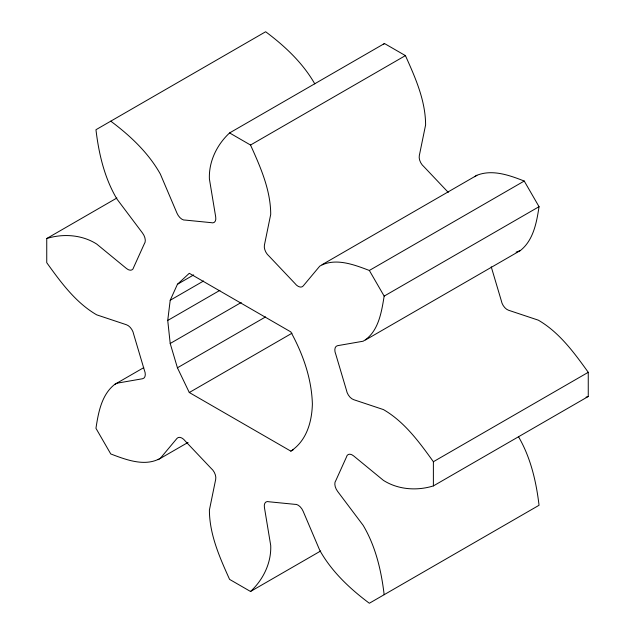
<?xml version="1.0" encoding="UTF-8"?>
<svg xmlns="http://www.w3.org/2000/svg" width="635" height="635" viewBox="0 0 635 635"><rect width="100%" height="100%" fill="white"/><g stroke="black" fill="none" stroke-linecap="round" stroke-linejoin="round"><path stroke-width="0.95" d="M110.768 121.166C130.175 135.66 148.423 152.765 160.353 174.085L176.975 213.162A8.596 4.961 60 0 0 185.38 220.099L211.034 222.639A8.596 4.961 60 0 0 215.702 216.995L209.399 178.943C208.669 161.552 216.964 144.613 229.584 132.937L250.531 145.034C260.382 166.886 270.661 189.936 270.716 214.344L264.414 245.126A8.596 4.961 60 0 0 269.089 256.151L294.743 283.242A8.596 4.961 60 0 0 303.149 286.012L319.77 266.128C335.201 257.318 354.147 264.716 369.348 270.462L384.159 296.116C381.54 312.15 378.468 332.256 363.125 341.225L337.598 345.67A8.596 4.961 60 0 0 335.796 354.338L346.416 390.096A8.596 4.961 60 0 0 353.639 399.661L383.445 409.591C404.558 421.838 419.378 442.27 433.38 461.724L433.38 485.918C416.957 491.014 398.137 489.728 383.445 480.393L353.639 455.906A8.596 4.961 60 0 0 346.416 457.136L335.796 480.624A8.596 4.961 60 0 0 337.598 491.371L363.125 525.296C375.626 546.29 381.31 570.643 384.159 594.701M322.016 264.708L476.901 175.292C492.427 169.085 509.54 175.3 524.232 181.038L539.044 206.692C536.67 222.282 533.495 240.213 520.359 250.555L365.474 339.979M167.735 320.453L170.204 300.26L177.427 284.29L189.293 273.288L290.822 331.907C302.982 354.124 311.61 378.452 312.38 403.963C311.912 421.878 306.586 440.785 290.822 451.136L189.293 392.517L177.427 367.8L170.204 343.495L167.735 320.453L219.932 290.322M383.342 44.561L384.469 43.521L405.416 55.61C415.266 77.47 425.545 100.513 425.601 124.928L419.298 155.702A8.596 4.961 60 0 0 423.966 166.735L448.27 192.389M143.74 367.641L114.641 384.445C101.505 394.787 98.33 412.718 95.956 428.308L110.768 453.961C125.968 459.708 144.915 467.106 160.353 458.295L176.975 438.412A8.596 4.961 60 0 1 185.38 441.182L211.034 468.265A8.596 4.961 60 0 1 215.702 479.298L209.399 510.072C209.455 534.487 219.734 557.53 229.584 579.39L250.531 591.479C263.16 579.811 271.455 562.864 270.716 545.473L264.414 507.421A8.596 4.961 60 0 1 269.089 501.785L294.743 504.325A8.596 4.961 60 0 1 303.149 511.254L319.77 550.331C331.7 571.659 349.941 588.756 369.348 603.25L539.044 505.277C536.234 481.52 530.646 457.502 518.477 436.674M474.647 176.705L476.901 175.292M114.641 384.445L116.999 383.199L142.526 378.746A8.596 4.961 60 0 0 144.328 370.078L133.699 334.32A8.596 4.961 60 0 0 126.484 324.763L96.679 314.833C75.565 302.577 60.746 282.146 46.744 262.692L46.744 238.506L116.911 197.993M229.584 132.937L384.469 43.521M250.531 145.034L405.416 55.61M177.427 284.29L193.683 274.907M170.204 300.26L203.573 280.995M170.204 343.495L241.221 302.49M177.427 367.8L265.565 316.921M369.348 270.462L524.232 181.038M189.293 392.517L291.973 333.232M384.159 296.116L539.044 206.692M158.099 459.708L188.047 442.42M290.822 451.136L293.394 449.651M433.38 461.724L588.256 372.308C574.254 352.854 559.435 332.423 538.321 320.167L508.516 310.237A8.596 4.961 60 0 1 501.301 300.68L491.228 266.803M250.531 591.479L320.699 550.974M433.38 485.918L588.256 396.494L588.256 372.308M520.359 250.555L516.112 252.135M46.744 238.506C63.167 233.41 81.986 234.696 96.679 244.03L126.484 268.51A8.596 4.961 60 0 0 133.699 267.287L144.328 243.8A8.596 4.961 60 0 0 142.526 233.053L116.999 199.12C104.489 178.125 98.806 153.773 95.956 129.723L265.652 31.75C284.821 46.061 302.831 62.913 314.785 83.868M586.057 397.177L588.256 396.494"/></g></svg>
